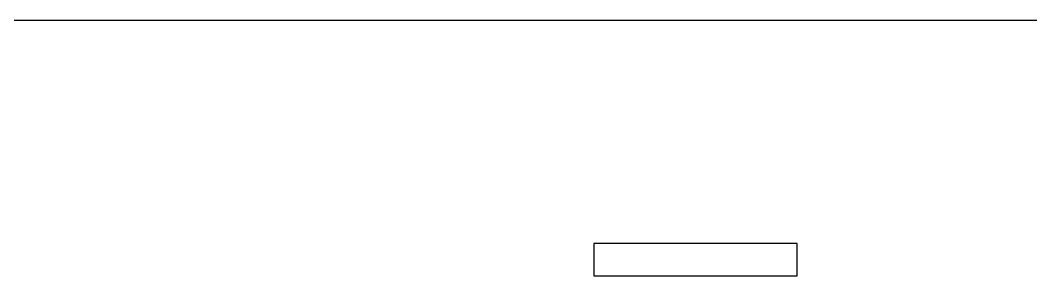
# Model space of a CAD drawing. Extents: x 10 to 1489, y -739 to -10.
# Drawn here: x 210.9 to 411.6, y -61 to -10.2 of the extents above; entities that cross this region are included whole.
import ezdxf

# ---------------------------------------------------------------- set-up
doc = ezdxf.new("R2010")
doc.units = 0

msp = doc.modelspace()

# ---------------------------------------------------------------- linework, layer by layer
at = {"layer": 'cut', "color": 0}
for p, q in [((60.177575, -10.177675), (850.175997, -10.177675)), ((365.248339, -54.577586), (324.84842, -54.577586)), ((324.84842, -54.577586), (324.84842, -60.977573)), ((365.248339, -60.977573), (365.248339, -54.577586)), ((324.84842, -60.977573), (365.248339, -60.977573))]:
    msp.add_line(p, q, dxfattribs=at)

doc.saveas('drawing.dxf')
